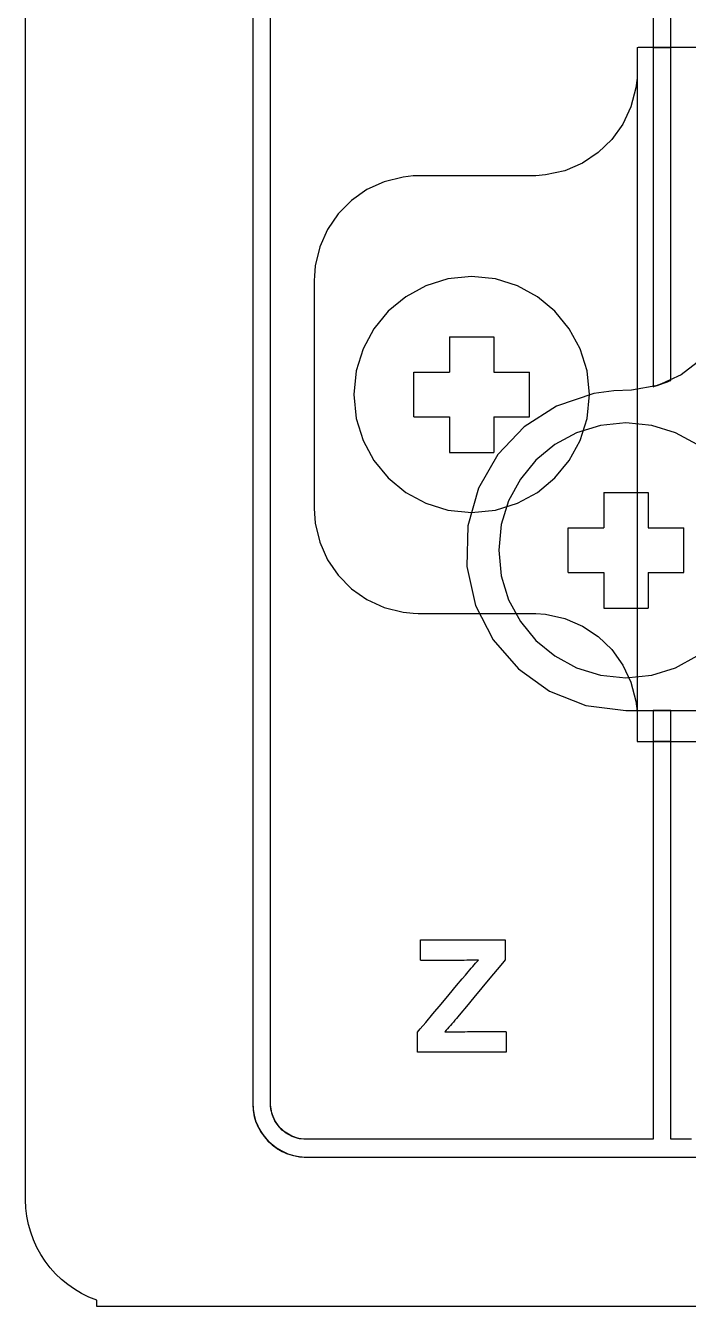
# Model space of a CAD drawing. Extents: x 1 to 47.7, y 0.2 to 33.4.
# Drawn here: x 26 to 26.745, y 10.224 to 11.663 of the extents above; entities that cross this region are included whole.
import ezdxf

# ---------------------------------------------------------------- set-up
doc = ezdxf.new("R2010")
doc.units = 0
doc.header["$MEASUREMENT"] = 0
for name, color, linetype in [('1_1__SCREW_TERMINAL_BLOCK_', 7, 'CONTINUOUS'), ('1_2__SCREW_TERMINAL_BLOCK_', 7, 'CONTINUOUS'), ('1_3__CONNECTORIZED_RELAY__', 7, 'CONTINUOUS'), ('1_4__CONNECTORIZED_RELAY__', 7, 'CONTINUOUS'), ('6_0____DWG', 7, 'CONTINUOUS')]:
    doc.layers.add(name, color=color, linetype=linetype)

msp = doc.modelspace()

# ---------------------------------------------------------------- linework, layer by layer
at = {"layer": '1_1__SCREW_TERMINAL_BLOCK_'}
for points in [[(26.2554, 11.6964), (26.2554, 11.6601), (26.2554, 11.6227), (26.2554, 11.5844), (26.2554, 11.5452), (26.2554, 11.4648), (26.2554, 11.3822), (26.2554, 11.214), (26.2554, 11.13), (26.2554, 11.0473), (26.2554, 10.9665), (26.2554, 10.9272), (26.2554, 10.8887), (26.2554, 10.8511), (26.2554, 10.8146), (26.2554, 10.7791), (26.2554, 10.745), (26.2554, 10.7121), (26.2554, 10.6807), (26.2554, 10.6509), (26.2554, 10.6227), (26.2554, 10.5963), (26.2554, 10.5718), (26.2554, 10.5492), (26.2554, 10.5287), (26.2554, 10.5103), (26.2554, 10.4943), (26.2554, 10.4806), (26.2554, 10.4695), (26.2554, 10.4609), (26.2554, 10.455), (26.2554, 10.452), (26.2554, 10.4507), (26.2559, 10.4439), (26.2571, 10.4372), (26.259, 10.4309), (26.2648, 10.4192), (26.273, 10.4091), (26.2831, 10.4009), (26.2948, 10.3951), (26.3011, 10.3932), (26.3077, 10.392), (26.3146, 10.3915), (26.3154, 10.3915), (26.3165, 10.3915), (26.319, 10.3915), (26.3229, 10.3915), (26.3282, 10.3915), (26.335, 10.3915), (26.3432, 10.3915), (26.3527, 10.3915), (26.3636, 10.3915), (26.3759, 10.3915), (26.3895, 10.3915), (26.4044, 10.3915), (26.4207, 10.3915), (26.4383, 10.3915), (26.4571, 10.3915), (26.4773, 10.3915), (26.4987, 10.3915), (26.5213, 10.3915), (26.5452, 10.3915), (26.5704, 10.3915), (26.5967, 10.3915), (26.6242, 10.3915), (26.653, 10.3915), (26.6829, 10.3915), (26.714, 10.3915), (26.7462, 10.3915)], [(26.7487, 10.4115), (26.7415, 10.4115), (26.7356, 10.4115), (26.731, 10.4115), (26.7278, 10.4115), (26.7259, 10.4115), (26.7254, 10.4115), (26.7254, 10.4117), (26.7254, 10.4128), (26.7254, 10.4146), (26.7254, 10.4171), (26.7254, 10.4244), (26.7254, 10.4343), (26.7254, 10.4466), (26.7254, 10.461), (26.7254, 10.4775), (26.7254, 10.4956), (26.7254, 10.5152), (26.7254, 10.536), (26.7254, 10.5579), (26.7254, 10.6037), (26.7254, 10.6972), (26.7254, 10.7196), (26.7254, 10.7411), (26.7254, 10.7616), (26.7254, 10.7807), (26.7254, 10.7983), (26.7254, 10.8141), (26.7254, 10.8279), (26.7254, 10.8394), (26.7254, 10.8485), (26.7254, 10.8548), (26.7254, 10.8568), (26.7254, 10.8581), (26.7254, 10.8586), (26.7241, 10.8586), (26.7211, 10.8586), (26.7173, 10.8586), (26.7092, 10.8586), (26.7065, 10.8586), (26.7054, 10.8586), (26.7054, 10.8582), (26.7054, 10.857), (26.7054, 10.855), (26.7054, 10.8523), (26.7054, 10.8448), (26.7054, 10.8346), (26.7054, 10.822), (26.7054, 10.8073), (26.7054, 10.7907), (26.7054, 10.7724), (26.7054, 10.7527), (26.7054, 10.7317), (26.7054, 10.7097), (26.7054, 10.687), (26.7054, 10.5934), (26.7054, 10.5481), (26.7054, 10.5266), (26.7054, 10.5063), (26.7054, 10.4873), (26.7054, 10.4699), (26.7054, 10.4543), (26.7054, 10.4408), (26.7054, 10.4296), (26.7054, 10.4208), (26.7054, 10.4148), (26.7054, 10.4129), (26.7054, 10.4118), (26.7049, 10.4115), (26.702, 10.4115), (26.6965, 10.4115), (26.6886, 10.4115), (26.6786, 10.4115), (26.6666, 10.4115), (26.6528, 10.4115), (26.6375, 10.4115), (26.6208, 10.4115), (26.6029, 10.4115), (26.5841, 10.4115), (26.5646, 10.4115), (26.483, 10.4115), (26.4431, 10.4115), (26.424, 10.4115), (26.4058, 10.4115), (26.3887, 10.4115), (26.3729, 10.4115), (26.3586, 10.4115), (26.346, 10.4115), (26.3353, 10.4115), (26.3266, 10.4115), (26.3203, 10.4115), (26.3165, 10.4115), (26.3151, 10.4115), (26.3128, 10.4116), (26.3083, 10.4121), (26.2998, 10.4146), (26.2922, 10.4189), (26.2858, 10.4246), (26.2807, 10.4316), (26.2772, 10.4396), (26.2755, 10.4484), (26.2754, 10.4507), (26.2754, 10.4517), (26.2754, 10.4541), (26.2754, 10.4594), (26.2754, 10.4673), (26.2754, 10.4779), (26.2754, 10.491), (26.2754, 10.5066), (26.2754, 10.5244), (26.2754, 10.5444), (26.2754, 10.5666), (26.2754, 10.5907), (26.2754, 10.6167), (26.2754, 10.6445), (26.2754, 10.674), (26.2754, 10.705), (26.2754, 10.7375), (26.2754, 10.7714), (26.2754, 10.8066), (26.2754, 10.8429), (26.2754, 10.8803), (26.2754, 10.9186), (26.2754, 10.9577), (26.2754, 11.0382), (26.2754, 11.1208), (26.2754, 11.289), (26.2754, 11.3729), (26.2754, 11.4557), (26.2754, 11.5364), (26.2754, 11.5757), (26.2754, 11.6143), (26.2754, 11.6518), (26.2754, 11.6884)], [(26.7054, 11.6642), (26.7054, 11.6537), (26.7054, 11.6457), (26.7054, 11.6428), (26.7054, 11.6406), (26.7054, 11.6392), (26.7054, 11.6386), (26.7054, 11.6386), (26.707, 11.6386), (26.71, 11.6386), (26.7182, 11.6386), (26.7219, 11.6386), (26.7245, 11.6386), (26.7254, 11.6389), (26.7254, 11.64), (26.7254, 11.642), (26.7254, 11.648), (26.7254, 11.6569), (26.7254, 11.6683)], [(26.7624, 11.6386), (26.7257, 11.6386), (26.7009, 11.6386), (26.6888, 11.6386), (26.6877, 11.6384), (26.6877, 11.6336), (26.6877, 11.6168), (26.6877, 11.6128), (26.6877, 11.6101), (26.6874, 11.6044), (26.6861, 11.5933), (26.6805, 11.5721), (26.6714, 11.5526), (26.659, 11.5353), (26.6437, 11.5206), (26.626, 11.5088), (26.6062, 11.5003), (26.5847, 11.4955), (26.5735, 11.4947), (26.5697, 11.4946), (26.5691, 11.4946), (26.5613, 11.4946), (26.5464, 11.4946), (26.5267, 11.4946), (26.4828, 11.4946), (26.4636, 11.4946), (26.4494, 11.4946), (26.4428, 11.4946), (26.4414, 11.4946), (26.4357, 11.4944), (26.4246, 11.4932), (26.4033, 11.4879), (26.3838, 11.479), (26.3664, 11.4668), (26.3515, 11.4517), (26.3395, 11.4342), (26.3308, 11.4146), (26.3257, 11.3932), (26.3247, 11.3821), (26.3246, 11.3768), (26.3246, 11.376), (26.3246, 11.3709), (26.3246, 11.3615), (26.3246, 11.3321), (26.3246, 11.2928), (26.3246, 11.2486), (26.3246, 11.2044), (26.3246, 11.1651), (26.3246, 11.1357), (26.3246, 11.1263), (26.3246, 11.1212), (26.3246, 11.1205), (26.3247, 11.1151), (26.3257, 11.104), (26.3308, 11.0826), (26.3395, 11.063), (26.3515, 11.0455), (26.3664, 11.0304), (26.3838, 11.0182), (26.4033, 11.0093), (26.4246, 11.004), (26.4357, 11.0028), (26.4414, 11.0026), (26.4428, 11.0026), (26.4494, 11.0026), (26.4636, 11.0026), (26.4828, 11.0026), (26.5267, 11.0026), (26.5464, 11.0026), (26.5613, 11.0026), (26.5691, 11.0026), (26.5697, 11.0026), (26.5735, 11.0026), (26.5847, 11.0017), (26.6062, 10.9969), (26.626, 10.9884), (26.6437, 10.9766), (26.659, 10.9619), (26.6714, 10.9446), (26.6805, 10.9252), (26.6861, 10.904), (26.6874, 10.8928), (26.6877, 10.8871), (26.6877, 10.8844), (26.6877, 10.8804), (26.6877, 10.8636), (26.6877, 10.8588), (26.6888, 10.8586), (26.7009, 10.8586), (26.7257, 10.8586), (26.7624, 10.8586)], [(26.6877, 11.6386), (26.6877, 10.8586)], [(26.4765, 11.3137), (26.5264, 11.3137)], [(26.4765, 11.3137), (26.4765, 11.2738)], [(26.5264, 11.3137), (26.5264, 11.2738)], [(26.4364, 11.2235), (26.4364, 11.2738)], [(26.4364, 11.2738), (26.4765, 11.2738)], [(26.5264, 11.2738), (26.5666, 11.2738)], [(26.5666, 11.2235), (26.5666, 11.2738)], [(26.4364, 11.2235), (26.4765, 11.2235)], [(26.4765, 11.2235), (26.4765, 11.1835)], [(26.5264, 11.2235), (26.5666, 11.2235)], [(26.5264, 11.2235), (26.5264, 11.1835)], [(26.4765, 11.1835), (26.5264, 11.1835)]]:
    msp.add_lwpolyline(points, dxfattribs=at)
for points in [[(26.6339, 11.2486), (26.6312, 11.2753), (26.6235, 11.3001), (26.6113, 11.3227), (26.5952, 11.3423), (26.5756, 11.3585), (26.5531, 11.3708), (26.5282, 11.3786), (26.5015, 11.3813), (26.4748, 11.3786), (26.4499, 11.3708), (26.4274, 11.3585), (26.4078, 11.3423), (26.3916, 11.3227), (26.3794, 11.3001), (26.3717, 11.2753), (26.369, 11.2486), (26.3717, 11.2219), (26.3794, 11.1971), (26.3916, 11.1746), (26.4078, 11.1549), (26.4274, 11.1387), (26.4499, 11.1264), (26.4748, 11.1187), (26.5015, 11.116), (26.5282, 11.1187), (26.5531, 11.1264), (26.5756, 11.1387), (26.5952, 11.1549), (26.6113, 11.1746), (26.6235, 11.1971), (26.6312, 11.2219)], [(26.4405, 10.5094), (26.4405, 10.5102), (26.4405, 10.5124), (26.4405, 10.5155), (26.4405, 10.5192), (26.4405, 10.523), (26.4405, 10.5266), (26.4405, 10.5295), (26.4405, 10.5313), (26.4407, 10.532), (26.4437, 10.5356), (26.4498, 10.5428), (26.4579, 10.5524), (26.4671, 10.5634), (26.4763, 10.5744), (26.4846, 10.5843), (26.491, 10.5919), (26.4945, 10.5961), (26.4959, 10.5978), (26.4977, 10.5999), (26.4994, 10.6019), (26.5011, 10.6039), (26.5027, 10.6058), (26.5044, 10.6076), (26.506, 10.6094), (26.5075, 10.6111), (26.5091, 10.6127), (26.5071, 10.6129), (26.5045, 10.6128), (26.5017, 10.6128), (26.4989, 10.6127), (26.496, 10.6127), (26.4929, 10.6126), (26.4898, 10.6126), (26.4866, 10.6126), (26.4837, 10.6126), (26.4819, 10.6126), (26.4777, 10.6126), (26.472, 10.6126), (26.4654, 10.6126), (26.4586, 10.6126), (26.4525, 10.6126), (26.4475, 10.6126), (26.4446, 10.6126), (26.4441, 10.6128), (26.4441, 10.6143), (26.4441, 10.617), (26.4441, 10.6205), (26.4441, 10.6244), (26.4441, 10.6283), (26.4441, 10.6318), (26.4441, 10.6343), (26.4441, 10.6356), (26.446, 10.6357), (26.4537, 10.6357), (26.4661, 10.6357), (26.4813, 10.6357), (26.4975, 10.6357), (26.5132, 10.6357), (26.5265, 10.6357), (26.5358, 10.6357), (26.5393, 10.6357), (26.5393, 10.6349), (26.5393, 10.6327), (26.5393, 10.6296), (26.5393, 10.6259), (26.5393, 10.6221), (26.5393, 10.6185), (26.5393, 10.6156), (26.5393, 10.6138), (26.5391, 10.6132), (26.5361, 10.6096), (26.5301, 10.6023), (26.5221, 10.5927), (26.513, 10.5817), (26.5039, 10.5707), (26.4957, 10.5608), (26.4893, 10.5532), (26.4859, 10.549), (26.4845, 10.5473), (26.4827, 10.5452), (26.481, 10.5432), (26.4793, 10.5412), (26.4776, 10.5393), (26.476, 10.5375), (26.4744, 10.5357), (26.4728, 10.534), (26.4712, 10.5323), (26.4732, 10.5322), (26.4759, 10.5322), (26.4786, 10.5323), (26.4815, 10.5323), (26.4844, 10.5324), (26.4875, 10.5324), (26.4906, 10.5324), (26.4938, 10.5324), (26.4967, 10.5325), (26.4987, 10.5325), (26.5033, 10.5325), (26.5096, 10.5325), (26.5169, 10.5325), (26.5243, 10.5325), (26.5311, 10.5325), (26.5365, 10.5325), (26.5397, 10.5325), (26.5402, 10.5323), (26.5402, 10.5308), (26.5402, 10.5281), (26.5402, 10.5245), (26.5402, 10.5206), (26.5402, 10.5167), (26.5402, 10.5133), (26.5402, 10.5107), (26.5402, 10.5094), (26.5383, 10.5094), (26.5302, 10.5094), (26.5172, 10.5094), (26.5013, 10.5094), (26.4843, 10.5094), (26.4678, 10.5094), (26.4539, 10.5094), (26.4442, 10.5094)]]:
    msp.add_lwpolyline(points, close=True, dxfattribs=at)
at = {"layer": '1_2__SCREW_TERMINAL_BLOCK_'}
for points in [[(26.2554, 11.6964), (26.2554, 11.6601), (26.2554, 11.6227), (26.2554, 11.5844), (26.2554, 11.5452), (26.2554, 11.4648), (26.2554, 11.3822), (26.2554, 11.214), (26.2554, 11.13), (26.2554, 11.0473), (26.2554, 10.9665), (26.2554, 10.9272), (26.2554, 10.8887), (26.2554, 10.8511), (26.2554, 10.8146), (26.2554, 10.7791), (26.2554, 10.745), (26.2554, 10.7121), (26.2554, 10.6807), (26.2554, 10.6509), (26.2554, 10.6227), (26.2554, 10.5963), (26.2554, 10.5718), (26.2554, 10.5492), (26.2554, 10.5287), (26.2554, 10.5103), (26.2554, 10.4943), (26.2554, 10.4806), (26.2554, 10.4695), (26.2554, 10.4609), (26.2554, 10.455), (26.2554, 10.452), (26.2554, 10.4507), (26.2559, 10.4439), (26.2571, 10.4372), (26.259, 10.4309), (26.2648, 10.4192), (26.273, 10.4091), (26.2831, 10.4009), (26.2948, 10.3951), (26.3011, 10.3932), (26.3077, 10.392), (26.3146, 10.3915), (26.3154, 10.3915), (26.3165, 10.3915), (26.319, 10.3915), (26.3229, 10.3915), (26.3282, 10.3915), (26.335, 10.3915), (26.3432, 10.3915), (26.3527, 10.3915), (26.3636, 10.3915), (26.3759, 10.3915), (26.3895, 10.3915), (26.4044, 10.3915), (26.4207, 10.3915), (26.4383, 10.3915), (26.4571, 10.3915), (26.4773, 10.3915), (26.4987, 10.3915), (26.5213, 10.3915), (26.5452, 10.3915), (26.5704, 10.3915), (26.5967, 10.3915), (26.6242, 10.3915), (26.653, 10.3915), (26.6829, 10.3915), (26.714, 10.3915), (26.7462, 10.3915)], [(26.7487, 10.4115), (26.7415, 10.4115), (26.7356, 10.4115), (26.731, 10.4115), (26.7278, 10.4115), (26.7259, 10.4115), (26.7254, 10.4115), (26.7254, 10.4117), (26.7254, 10.4128), (26.7254, 10.4146), (26.7254, 10.4171), (26.7254, 10.4244), (26.7254, 10.4343), (26.7254, 10.4466), (26.7254, 10.461), (26.7254, 10.4775), (26.7254, 10.4956), (26.7254, 10.5152), (26.7254, 10.536), (26.7254, 10.5579), (26.7254, 10.6037), (26.7254, 10.6972), (26.7254, 10.7196), (26.7254, 10.7411), (26.7254, 10.7616), (26.7254, 10.7807), (26.7254, 10.7983), (26.7254, 10.8141), (26.7254, 10.8279), (26.7254, 10.8394), (26.7254, 10.8485), (26.7254, 10.8548), (26.7254, 10.8568), (26.7254, 10.8581), (26.7254, 10.8586), (26.7241, 10.8586), (26.7211, 10.8586), (26.7173, 10.8586), (26.7092, 10.8586), (26.7065, 10.8586), (26.7054, 10.8586), (26.7054, 10.8582), (26.7054, 10.857), (26.7054, 10.855), (26.7054, 10.8523), (26.7054, 10.8448), (26.7054, 10.8346), (26.7054, 10.822), (26.7054, 10.8073), (26.7054, 10.7907), (26.7054, 10.7724), (26.7054, 10.7527), (26.7054, 10.7317), (26.7054, 10.7097), (26.7054, 10.687), (26.7054, 10.5934), (26.7054, 10.5481), (26.7054, 10.5266), (26.7054, 10.5063), (26.7054, 10.4873), (26.7054, 10.4699), (26.7054, 10.4543), (26.7054, 10.4408), (26.7054, 10.4296), (26.7054, 10.4208), (26.7054, 10.4148), (26.7054, 10.4129), (26.7054, 10.4118), (26.7049, 10.4115), (26.702, 10.4115), (26.6965, 10.4115), (26.6886, 10.4115), (26.6786, 10.4115), (26.6666, 10.4115), (26.6528, 10.4115), (26.6375, 10.4115), (26.6208, 10.4115), (26.6029, 10.4115), (26.5841, 10.4115), (26.5646, 10.4115), (26.483, 10.4115), (26.4431, 10.4115), (26.424, 10.4115), (26.4058, 10.4115), (26.3887, 10.4115), (26.3729, 10.4115), (26.3586, 10.4115), (26.346, 10.4115), (26.3353, 10.4115), (26.3266, 10.4115), (26.3203, 10.4115), (26.3165, 10.4115), (26.3151, 10.4115), (26.3128, 10.4116), (26.3083, 10.4121), (26.2998, 10.4146), (26.2922, 10.4189), (26.2858, 10.4246), (26.2807, 10.4316), (26.2772, 10.4396), (26.2755, 10.4484), (26.2754, 10.4507), (26.2754, 10.4517), (26.2754, 10.4541), (26.2754, 10.4594), (26.2754, 10.4673), (26.2754, 10.4779), (26.2754, 10.491), (26.2754, 10.5066), (26.2754, 10.5244), (26.2754, 10.5444), (26.2754, 10.5666), (26.2754, 10.5907), (26.2754, 10.6167), (26.2754, 10.6445), (26.2754, 10.674), (26.2754, 10.705), (26.2754, 10.7375), (26.2754, 10.7714), (26.2754, 10.8066), (26.2754, 10.8429), (26.2754, 10.8803), (26.2754, 10.9186), (26.2754, 10.9577), (26.2754, 11.0382), (26.2754, 11.1208), (26.2754, 11.289), (26.2754, 11.3729), (26.2754, 11.4557), (26.2754, 11.5364), (26.2754, 11.5757), (26.2754, 11.6143), (26.2754, 11.6518), (26.2754, 11.6884)], [(26.7054, 11.6642), (26.7054, 11.6537), (26.7054, 11.6457), (26.7054, 11.6428), (26.7054, 11.6406), (26.7054, 11.6392), (26.7054, 11.6386), (26.7054, 11.6386), (26.707, 11.6386), (26.71, 11.6386), (26.7182, 11.6386), (26.7219, 11.6386), (26.7245, 11.6386), (26.7254, 11.6389), (26.7254, 11.64), (26.7254, 11.642), (26.7254, 11.648), (26.7254, 11.6569), (26.7254, 11.6683)], [(26.7624, 11.6386), (26.7257, 11.6386), (26.7009, 11.6386), (26.6888, 11.6386), (26.6877, 11.6384), (26.6877, 11.6336), (26.6877, 11.6168), (26.6877, 11.6128), (26.6877, 11.6101), (26.6874, 11.6044), (26.6861, 11.5933), (26.6805, 11.5721), (26.6714, 11.5526), (26.659, 11.5353), (26.6437, 11.5206), (26.626, 11.5088), (26.6062, 11.5003), (26.5847, 11.4955), (26.5735, 11.4947), (26.5697, 11.4946), (26.5691, 11.4946), (26.5613, 11.4946), (26.5464, 11.4946), (26.5267, 11.4946), (26.4828, 11.4946), (26.4636, 11.4946), (26.4494, 11.4946), (26.4428, 11.4946), (26.4414, 11.4946), (26.4357, 11.4944), (26.4246, 11.4932), (26.4033, 11.4879), (26.3838, 11.479), (26.3664, 11.4668), (26.3515, 11.4517), (26.3395, 11.4342), (26.3308, 11.4146), (26.3257, 11.3932), (26.3247, 11.3821), (26.3246, 11.3768), (26.3246, 11.376), (26.3246, 11.3709), (26.3246, 11.3615), (26.3246, 11.3321), (26.3246, 11.2928), (26.3246, 11.2486), (26.3246, 11.2044), (26.3246, 11.1651), (26.3246, 11.1357), (26.3246, 11.1263), (26.3246, 11.1212), (26.3246, 11.1205), (26.3247, 11.1151), (26.3257, 11.104), (26.3308, 11.0826), (26.3395, 11.063), (26.3515, 11.0455), (26.3664, 11.0304), (26.3838, 11.0182), (26.4033, 11.0093), (26.4246, 11.004), (26.4357, 11.0028), (26.4414, 11.0026), (26.4428, 11.0026), (26.4494, 11.0026), (26.4636, 11.0026), (26.4828, 11.0026), (26.5267, 11.0026), (26.5464, 11.0026), (26.5613, 11.0026), (26.5691, 11.0026), (26.5697, 11.0026), (26.5735, 11.0026), (26.5847, 11.0017), (26.6062, 10.9969), (26.626, 10.9884), (26.6437, 10.9766), (26.659, 10.9619), (26.6714, 10.9446), (26.6805, 10.9252), (26.6861, 10.904), (26.6874, 10.8928), (26.6877, 10.8871), (26.6877, 10.8844), (26.6877, 10.8804), (26.6877, 10.8636), (26.6877, 10.8588), (26.6888, 10.8586), (26.7009, 10.8586), (26.7257, 10.8586), (26.7624, 10.8586)], [(26.6877, 11.6386), (26.6877, 10.8586)], [(26.4765, 11.3137), (26.5264, 11.3137)], [(26.4765, 11.3137), (26.4765, 11.2738)], [(26.5264, 11.3137), (26.5264, 11.2738)], [(26.4364, 11.2235), (26.4364, 11.2738)], [(26.4364, 11.2738), (26.4765, 11.2738)], [(26.5264, 11.2738), (26.5666, 11.2738)], [(26.5666, 11.2235), (26.5666, 11.2738)], [(26.4364, 11.2235), (26.4765, 11.2235)], [(26.4765, 11.2235), (26.4765, 11.1835)], [(26.5264, 11.2235), (26.5666, 11.2235)], [(26.5264, 11.2235), (26.5264, 11.1835)], [(26.4765, 11.1835), (26.5264, 11.1835)]]:
    msp.add_lwpolyline(points, dxfattribs=at)
for points in [[(26.6339, 11.2486), (26.6312, 11.2753), (26.6235, 11.3001), (26.6113, 11.3227), (26.5952, 11.3423), (26.5756, 11.3585), (26.5531, 11.3708), (26.5282, 11.3786), (26.5015, 11.3813), (26.4748, 11.3786), (26.4499, 11.3708), (26.4274, 11.3585), (26.4078, 11.3423), (26.3916, 11.3227), (26.3794, 11.3001), (26.3717, 11.2753), (26.369, 11.2486), (26.3717, 11.2219), (26.3794, 11.1971), (26.3916, 11.1746), (26.4078, 11.1549), (26.4274, 11.1387), (26.4499, 11.1264), (26.4748, 11.1187), (26.5015, 11.116), (26.5282, 11.1187), (26.5531, 11.1264), (26.5756, 11.1387), (26.5952, 11.1549), (26.6113, 11.1746), (26.6235, 11.1971), (26.6312, 11.2219)], [(26.4405, 10.5094), (26.4405, 10.5102), (26.4405, 10.5124), (26.4405, 10.5155), (26.4405, 10.5192), (26.4405, 10.523), (26.4405, 10.5266), (26.4405, 10.5295), (26.4405, 10.5313), (26.4407, 10.532), (26.4437, 10.5356), (26.4498, 10.5428), (26.4579, 10.5524), (26.4671, 10.5634), (26.4763, 10.5744), (26.4846, 10.5843), (26.491, 10.5919), (26.4945, 10.5961), (26.4959, 10.5978), (26.4977, 10.5999), (26.4994, 10.6019), (26.5011, 10.6039), (26.5027, 10.6058), (26.5044, 10.6076), (26.506, 10.6094), (26.5075, 10.6111), (26.5091, 10.6127), (26.5071, 10.6129), (26.5045, 10.6128), (26.5017, 10.6128), (26.4989, 10.6127), (26.496, 10.6127), (26.4929, 10.6126), (26.4898, 10.6126), (26.4866, 10.6126), (26.4837, 10.6126), (26.4819, 10.6126), (26.4777, 10.6126), (26.472, 10.6126), (26.4654, 10.6126), (26.4586, 10.6126), (26.4525, 10.6126), (26.4475, 10.6126), (26.4446, 10.6126), (26.4441, 10.6128), (26.4441, 10.6143), (26.4441, 10.617), (26.4441, 10.6205), (26.4441, 10.6244), (26.4441, 10.6283), (26.4441, 10.6318), (26.4441, 10.6343), (26.4441, 10.6356), (26.446, 10.6357), (26.4537, 10.6357), (26.4661, 10.6357), (26.4813, 10.6357), (26.4975, 10.6357), (26.5132, 10.6357), (26.5265, 10.6357), (26.5358, 10.6357), (26.5393, 10.6357), (26.5393, 10.6349), (26.5393, 10.6327), (26.5393, 10.6296), (26.5393, 10.6259), (26.5393, 10.6221), (26.5393, 10.6185), (26.5393, 10.6156), (26.5393, 10.6138), (26.5391, 10.6132), (26.5361, 10.6096), (26.5301, 10.6023), (26.5221, 10.5927), (26.513, 10.5817), (26.5039, 10.5707), (26.4957, 10.5608), (26.4893, 10.5532), (26.4859, 10.549), (26.4845, 10.5473), (26.4827, 10.5452), (26.481, 10.5432), (26.4793, 10.5412), (26.4776, 10.5393), (26.476, 10.5375), (26.4744, 10.5357), (26.4728, 10.534), (26.4712, 10.5323), (26.4732, 10.5322), (26.4759, 10.5322), (26.4786, 10.5323), (26.4815, 10.5323), (26.4844, 10.5324), (26.4875, 10.5324), (26.4906, 10.5324), (26.4938, 10.5324), (26.4967, 10.5325), (26.4987, 10.5325), (26.5033, 10.5325), (26.5096, 10.5325), (26.5169, 10.5325), (26.5243, 10.5325), (26.5311, 10.5325), (26.5365, 10.5325), (26.5397, 10.5325), (26.5402, 10.5323), (26.5402, 10.5308), (26.5402, 10.5281), (26.5402, 10.5245), (26.5402, 10.5206), (26.5402, 10.5167), (26.5402, 10.5133), (26.5402, 10.5107), (26.5402, 10.5094), (26.5383, 10.5094), (26.5302, 10.5094), (26.5172, 10.5094), (26.5013, 10.5094), (26.4843, 10.5094), (26.4678, 10.5094), (26.4539, 10.5094), (26.4442, 10.5094)]]:
    msp.add_lwpolyline(points, close=True, dxfattribs=at)
at = {"layer": '1_3__CONNECTORIZED_RELAY__'}
for points in [[(26.7054, 11.7232), (26.7054, 11.6549), (26.7054, 11.587), (26.7054, 11.5213), (26.7054, 11.4897), (26.7054, 11.4593), (26.7054, 11.4302), (26.7054, 11.4026), (26.7054, 11.3769), (26.7054, 11.353), (26.7054, 11.3314), (26.7054, 11.3121), (26.7054, 11.2954), (26.7054, 11.2814), (26.7054, 11.2704), (26.7054, 11.2661), (26.7054, 11.2627), (26.7054, 11.26), (26.7054, 11.2583), (26.7054, 11.2573), (26.7056, 11.2574), (26.707, 11.2579), (26.7092, 11.2587), (26.7154, 11.2609), (26.7215, 11.2631), (26.7238, 11.264), (26.7252, 11.2644), (26.7254, 11.2645), (26.7254, 11.2655), (26.7254, 11.2672), (26.7254, 11.2698), (26.7254, 11.2733), (26.7254, 11.2775), (26.7254, 11.2884), (26.7254, 11.3022), (26.7254, 11.3188), (26.7254, 11.3379), (26.7254, 11.3594), (26.7254, 11.383), (26.7254, 11.4086), (26.7254, 11.4359), (26.7254, 11.4647), (26.7254, 11.4949), (26.7254, 11.5262), (26.7254, 11.5914), (26.7254, 11.6586), (26.7254, 11.7263)], [(26.2554, 11.6924), (26.2554, 11.656), (26.2554, 11.6185), (26.2554, 11.5801), (26.2554, 11.5008), (26.2554, 11.4191), (26.2554, 11.3357), (26.2554, 11.2515), (26.2554, 11.1672), (26.2554, 11.0838), (26.2554, 11.0021), (26.2554, 10.9229), (26.2554, 10.8845), (26.2554, 10.847), (26.2554, 10.8106), (26.2554, 10.7753), (26.2554, 10.7412), (26.2554, 10.7086), (26.2554, 10.6773), (26.2554, 10.6477), (26.2554, 10.6197), (26.2554, 10.5935), (26.2554, 10.5691), (26.2554, 10.5468), (26.2554, 10.5265), (26.2554, 10.5084), (26.2554, 10.4927), (26.2554, 10.4793), (26.2554, 10.4684), (26.2554, 10.4601), (26.2554, 10.4545), (26.2554, 10.4518), (26.2557, 10.4454), (26.2568, 10.4387), (26.2585, 10.4323), (26.2641, 10.4204), (26.272, 10.4101), (26.2819, 10.4017), (26.2934, 10.3956), (26.2997, 10.3936), (26.3063, 10.3922), (26.3131, 10.3915), (26.3148, 10.3915), (26.3157, 10.3915), (26.3174, 10.3915), (26.3205, 10.3915), (26.3251, 10.3915), (26.3311, 10.3915), (26.3385, 10.3915), (26.3472, 10.3915), (26.3574, 10.3915), (26.3689, 10.3915), (26.3818, 10.3915), (26.396, 10.3915), (26.4115, 10.3915), (26.4283, 10.3915), (26.4465, 10.3915), (26.4659, 10.3915), (26.4866, 10.3915), (26.5086, 10.3915), (26.5318, 10.3915), (26.5562, 10.3915), (26.5819, 10.3915), (26.6088, 10.3915), (26.6369, 10.3915), (26.6661, 10.3915), (26.6966, 10.3915), (26.7281, 10.3915), (26.7609, 10.3915)], [(26.7488, 10.4115), (26.743, 10.4115), (26.7381, 10.4115), (26.734, 10.4115), (26.7306, 10.4115), (26.7281, 10.4115), (26.7264, 10.4115), (26.7255, 10.4115), (26.7254, 10.4117), (26.7254, 10.4136), (26.7254, 10.4176), (26.7254, 10.4234), (26.7254, 10.431), (26.7254, 10.4402), (26.7254, 10.4509), (26.7254, 10.4631), (26.7254, 10.4765), (26.7254, 10.4911), (26.7254, 10.5067), (26.7254, 10.5233), (26.7254, 10.5587), (26.7254, 10.5964), (26.7254, 10.675), (26.7254, 10.714), (26.7254, 10.7514), (26.7254, 10.7865), (26.7254, 10.8028), (26.7254, 10.8181), (26.7254, 10.8324), (26.7254, 10.8455), (26.7254, 10.8572), (26.7254, 10.8675), (26.7254, 10.8763), (26.7254, 10.8834), (26.7254, 10.8887), (26.7254, 10.8921), (26.7254, 10.8934), (26.7253, 10.8934), (26.725, 10.8934), (26.7235, 10.8934), (26.7182, 10.8934), (26.7117, 10.8934), (26.7067, 10.8934), (26.7055, 10.8934), (26.7054, 10.8934), (26.7054, 10.8917), (26.7054, 10.888), (26.7054, 10.8825), (26.7054, 10.8751), (26.7054, 10.8662), (26.7054, 10.8556), (26.7054, 10.8437), (26.7054, 10.8304), (26.7054, 10.816), (26.7054, 10.8005), (26.7054, 10.7841), (26.7054, 10.7668), (26.7054, 10.7303), (26.7054, 10.6918), (26.7054, 10.6525), (26.7054, 10.6131), (26.7054, 10.5746), (26.7054, 10.5381), (26.7054, 10.5208), (26.7054, 10.5044), (26.7054, 10.4889), (26.7054, 10.4745), (26.7054, 10.4612), (26.7054, 10.4493), (26.7054, 10.4388), (26.7054, 10.4298), (26.7054, 10.4224), (26.7054, 10.4169), (26.7054, 10.4132), (26.7054, 10.4116), (26.7049, 10.4115), (26.7029, 10.4115), (26.6993, 10.4115), (26.6941, 10.4115), (26.6876, 10.4115), (26.6798, 10.4115), (26.6708, 10.4115), (26.6607, 10.4115), (26.6495, 10.4115), (26.6375, 10.4115), (26.611, 10.4115), (26.582, 10.4115), (26.5512, 10.4115), (26.5195, 10.4115), (26.4562, 10.4115), (26.4261, 10.4115), (26.3981, 10.4115), (26.3851, 10.4115), (26.3729, 10.4115), (26.3616, 10.4115), (26.3514, 10.4115), (26.3422, 10.4115), (26.3342, 10.4115), (26.3275, 10.4115), (26.3221, 10.4115), (26.3183, 10.4115), (26.316, 10.4115), (26.3151, 10.4115), (26.3133, 10.4115), (26.3064, 10.4125), (26.2998, 10.4146), (26.2938, 10.4178), (26.2885, 10.4219), (26.2839, 10.4268), (26.2802, 10.4324), (26.2775, 10.4387), (26.2758, 10.4454), (26.2754, 10.4527), (26.2754, 10.4555), (26.2754, 10.4601), (26.2754, 10.4663), (26.2754, 10.4741), (26.2754, 10.4835), (26.2754, 10.4943), (26.2754, 10.5066), (26.2754, 10.5202), (26.2754, 10.5353), (26.2754, 10.5516), (26.2754, 10.5691), (26.2754, 10.5879), (26.2754, 10.6078), (26.2754, 10.6288), (26.2754, 10.6509), (26.2754, 10.674), (26.2754, 10.698), (26.2754, 10.7229), (26.2754, 10.7487), (26.2754, 10.7753), (26.2754, 10.8307), (26.2754, 10.8887), (26.2754, 10.949), (26.2754, 11.0111), (26.2754, 11.0747), (26.2754, 11.1393), (26.2754, 11.4007), (26.2754, 11.4648), (26.2754, 11.5276), (26.2754, 11.5887), (26.2754, 11.6477), (26.2754, 11.7043)], [(26.7598, 11.2886), (26.7372, 11.2709), (26.7107, 11.2589), (26.6812, 11.2536), (26.6612, 11.2529), (26.6387, 11.2498), (26.597, 11.2357), (26.5605, 11.2124), (26.5308, 11.1812), (26.5091, 11.1436), (26.4971, 11.101), (26.4959, 11.0552), (26.5059, 11.0116), (26.5257, 10.9729), (26.554, 10.9402), (26.5892, 10.9152), (26.63, 10.8991), (26.675, 10.8934), (26.675, 10.8934), (26.6779, 10.8934), (26.6866, 10.8934), (26.7006, 10.8934), (26.72, 10.8934), (26.7443, 10.8934), (26.7734, 10.8934)], [(26.7551, 11.1924), (26.7307, 11.2057), (26.7039, 11.214), (26.675, 11.217), (26.6462, 11.214), (26.6193, 11.2057), (26.595, 11.1924), (26.5738, 11.1749), (26.5563, 11.1536), (26.5431, 11.1293), (26.5348, 11.1024), (26.5319, 11.0736), (26.5348, 11.0447), (26.5431, 11.0178), (26.5563, 10.9934), (26.5738, 10.9722), (26.595, 10.9548), (26.6193, 10.9416), (26.6462, 10.9332), (26.675, 10.9303), (26.7039, 10.9332), (26.7307, 10.9416), (26.7551, 10.9548)], [(26.65, 11.1387), (26.65, 11.0988)], [(26.65, 11.1387), (26.7, 11.1387)], [(26.7, 11.1387), (26.7, 11.0988)], [(26.6099, 11.0485), (26.6099, 11.0988)], [(26.6099, 11.0988), (26.65, 11.0988)], [(26.7, 11.0988), (26.7401, 11.0988)], [(26.7401, 11.0485), (26.7401, 11.0988)], [(26.6099, 11.0485), (26.65, 11.0485)], [(26.65, 11.0485), (26.65, 11.0085)], [(26.7, 11.0485), (26.7401, 11.0485)], [(26.7, 11.0485), (26.7, 11.0085)], [(26.65, 11.0085), (26.7, 11.0085)]]:
    msp.add_lwpolyline(points, dxfattribs=at)
msp.add_lwpolyline([(26.4405, 10.5094), (26.4405, 10.5102), (26.4405, 10.5124), (26.4405, 10.5155), (26.4405, 10.5192), (26.4405, 10.523), (26.4405, 10.5266), (26.4405, 10.5295), (26.4405, 10.5313), (26.4407, 10.532), (26.4437, 10.5356), (26.4498, 10.5428), (26.4579, 10.5524), (26.4671, 10.5634), (26.4763, 10.5744), (26.4846, 10.5843), (26.491, 10.5919), (26.4945, 10.5961), (26.4959, 10.5978), (26.4977, 10.5999), (26.4994, 10.6019), (26.5011, 10.6039), (26.5027, 10.6058), (26.5044, 10.6076), (26.506, 10.6094), (26.5075, 10.6111), (26.5091, 10.6127), (26.5071, 10.6129), (26.5045, 10.6128), (26.5017, 10.6128), (26.4989, 10.6127), (26.496, 10.6127), (26.4929, 10.6126), (26.4898, 10.6126), (26.4866, 10.6126), (26.4837, 10.6126), (26.4819, 10.6126), (26.4777, 10.6126), (26.472, 10.6126), (26.4654, 10.6126), (26.4586, 10.6126), (26.4525, 10.6126), (26.4475, 10.6126), (26.4446, 10.6126), (26.4441, 10.6128), (26.4441, 10.6143), (26.4441, 10.617), (26.4441, 10.6205), (26.4441, 10.6244), (26.4441, 10.6283), (26.4441, 10.6318), (26.4441, 10.6343), (26.4441, 10.6356), (26.446, 10.6357), (26.4537, 10.6357), (26.4661, 10.6357), (26.4813, 10.6357), (26.4975, 10.6357), (26.5132, 10.6357), (26.5265, 10.6357), (26.5358, 10.6357), (26.5393, 10.6357), (26.5393, 10.6349), (26.5393, 10.6327), (26.5393, 10.6296), (26.5393, 10.6259), (26.5393, 10.6221), (26.5393, 10.6185), (26.5393, 10.6156), (26.5393, 10.6138), (26.5391, 10.6132), (26.5361, 10.6096), (26.5301, 10.6023), (26.5221, 10.5927), (26.513, 10.5817), (26.5039, 10.5707), (26.4957, 10.5608), (26.4893, 10.5532), (26.4859, 10.549), (26.4845, 10.5473), (26.4827, 10.5452), (26.481, 10.5432), (26.4793, 10.5412), (26.4776, 10.5393), (26.476, 10.5375), (26.4744, 10.5357), (26.4728, 10.534), (26.4712, 10.5323), (26.4732, 10.5322), (26.4759, 10.5322), (26.4786, 10.5323), (26.4815, 10.5323), (26.4844, 10.5324), (26.4875, 10.5324), (26.4906, 10.5324), (26.4938, 10.5324), (26.4967, 10.5325), (26.4987, 10.5325), (26.5033, 10.5325), (26.5096, 10.5325), (26.5169, 10.5325), (26.5243, 10.5325), (26.5311, 10.5325), (26.5365, 10.5325), (26.5397, 10.5325), (26.5402, 10.5323), (26.5402, 10.5308), (26.5402, 10.5281), (26.5402, 10.5245), (26.5402, 10.5206), (26.5402, 10.5167), (26.5402, 10.5133), (26.5402, 10.5107), (26.5402, 10.5094), (26.5383, 10.5094), (26.5302, 10.5094), (26.5172, 10.5094), (26.5013, 10.5094), (26.4843, 10.5094), (26.4678, 10.5094), (26.4539, 10.5094), (26.4442, 10.5094)], close=True, dxfattribs=at)
at = {"layer": '1_4__CONNECTORIZED_RELAY__'}
for points in [[(26.7054, 11.7377), (26.7054, 11.6475), (26.7054, 11.6026), (26.7054, 11.5585), (26.7054, 11.5156), (26.7054, 11.4743), (26.7054, 11.4353), (26.7054, 11.3988), (26.7054, 11.3818), (26.7054, 11.3655), (26.7054, 11.3502), (26.7054, 11.3358), (26.7054, 11.3224), (26.7054, 11.3102), (26.7054, 11.299), (26.7054, 11.289), (26.7054, 11.2803), (26.7054, 11.2729), (26.7054, 11.2669), (26.7054, 11.2622), (26.7054, 11.2591), (26.7054, 11.2575), (26.7054, 11.2574), (26.707, 11.2579), (26.7101, 11.259), (26.7142, 11.2605), (26.7223, 11.2634), (26.7248, 11.2643), (26.7253, 11.2645), (26.7254, 11.2645), (26.7254, 11.2656), (26.7254, 11.2682), (26.7254, 11.2723), (26.7254, 11.2779), (26.7254, 11.2848), (26.7254, 11.293), (26.7254, 11.3025), (26.7254, 11.3132), (26.7254, 11.325), (26.7254, 11.3379), (26.7254, 11.3518), (26.7254, 11.3668), (26.7254, 11.3826), (26.7254, 11.3992), (26.7254, 11.4349), (26.7254, 11.4732), (26.7254, 11.5138), (26.7254, 11.5561), (26.7254, 11.5997), (26.7254, 11.6441), (26.7254, 11.7336)], [(26.2554, 11.6692), (26.2554, 11.6311), (26.2554, 11.5919), (26.2554, 11.5518), (26.2554, 11.4693), (26.2554, 11.3845), (26.2554, 11.2983), (26.2554, 11.1254), (26.2554, 11.0404), (26.2554, 10.9577), (26.2554, 10.9175), (26.2554, 10.8782), (26.2554, 10.8398), (26.2554, 10.8026), (26.2554, 10.7666), (26.2554, 10.732), (26.2554, 10.6989), (26.2554, 10.6673), (26.2554, 10.6374), (26.2554, 10.6093), (26.2554, 10.5831), (26.2554, 10.559), (26.2554, 10.537), (26.2554, 10.5172), (26.2554, 10.4998), (26.2554, 10.4849), (26.2554, 10.4726), (26.2554, 10.463), (26.2554, 10.4562), (26.2554, 10.4539), (26.2554, 10.4524), (26.2557, 10.4457), (26.2567, 10.4389), (26.2585, 10.4323), (26.2611, 10.426), (26.2643, 10.4201), (26.2681, 10.4146), (26.2725, 10.4096), (26.2774, 10.4051), (26.2828, 10.4011), (26.2886, 10.3978), (26.2948, 10.3951), (26.3013, 10.3931), (26.3081, 10.3919), (26.3152, 10.3915), (26.3156, 10.3915), (26.3173, 10.3915), (26.3204, 10.3915), (26.3251, 10.3915), (26.3313, 10.3915), (26.3389, 10.3915), (26.348, 10.3915), (26.3586, 10.3915), (26.3706, 10.3915), (26.384, 10.3915), (26.3989, 10.3915), (26.4151, 10.3915), (26.4328, 10.3915), (26.4518, 10.3915), (26.4721, 10.3915), (26.4938, 10.3915), (26.5168, 10.3915), (26.5412, 10.3915), (26.5668, 10.3915), (26.5937, 10.3915), (26.6219, 10.3915), (26.6513, 10.3915), (26.682, 10.3915), (26.714, 10.3915), (26.7471, 10.3915)], [(26.7454, 10.4115), (26.7386, 10.4115), (26.7332, 10.4115), (26.7292, 10.4115), (26.7266, 10.4115), (26.7254, 10.4115), (26.7254, 10.4115), (26.7254, 10.4117), (26.7254, 10.4128), (26.7254, 10.4147), (26.7254, 10.4176), (26.7254, 10.4212), (26.7254, 10.4256), (26.7254, 10.4367), (26.7254, 10.4505), (26.7254, 10.4668), (26.7254, 10.4852), (26.7254, 10.5055), (26.7254, 10.5275), (26.7254, 10.5509), (26.7254, 10.5753), (26.7254, 10.6006), (26.7254, 10.6525), (26.7254, 10.7043), (26.7254, 10.7296), (26.7254, 10.754), (26.7254, 10.7774), (26.7254, 10.7994), (26.7254, 10.8197), (26.7254, 10.8382), (26.7254, 10.8544), (26.7254, 10.8682), (26.7254, 10.8793), (26.7254, 10.8837), (26.7254, 10.8874), (26.7254, 10.8902), (26.7254, 10.8921), (26.7254, 10.8932), (26.7254, 10.8934), (26.725, 10.8934), (26.7228, 10.8934), (26.7193, 10.8934), (26.7109, 10.8934), (26.7075, 10.8934), (26.7056, 10.8934), (26.7054, 10.893), (26.7054, 10.8917), (26.7054, 10.8894), (26.7054, 10.8864), (26.7054, 10.8825), (26.7054, 10.8778), (26.7054, 10.8724), (26.7054, 10.8596), (26.7054, 10.8441), (26.7054, 10.8264), (26.7054, 10.8067), (26.7054, 10.7853), (26.7054, 10.7624), (26.7054, 10.7383), (26.7054, 10.6876), (26.7054, 10.6355), (26.7054, 10.5841), (26.7054, 10.5594), (26.7054, 10.5356), (26.7054, 10.5131), (26.7054, 10.4921), (26.7054, 10.473), (26.7054, 10.456), (26.7054, 10.4413), (26.7054, 10.4292), (26.7054, 10.4242), (26.7054, 10.42), (26.7054, 10.4166), (26.7054, 10.4141), (26.7054, 10.4124), (26.7054, 10.4115), (26.7044, 10.4115), (26.7006, 10.4115), (26.6941, 10.4115), (26.6852, 10.4115), (26.6741, 10.4115), (26.661, 10.4115), (26.6462, 10.4115), (26.6297, 10.4115), (26.612, 10.4115), (26.5931, 10.4115), (26.5733, 10.4115), (26.5321, 10.4115), (26.4898, 10.4115), (26.4485, 10.4115), (26.4287, 10.4115), (26.4098, 10.4115), (26.392, 10.4115), (26.3755, 10.4115), (26.3605, 10.4115), (26.3473, 10.4115), (26.3361, 10.4115), (26.327, 10.4115), (26.3204, 10.4115), (26.3165, 10.4115), (26.3151, 10.4115), (26.3127, 10.4116), (26.3081, 10.4121), (26.2994, 10.4148), (26.2917, 10.4193), (26.2851, 10.4253), (26.2801, 10.4326), (26.2768, 10.441), (26.2754, 10.4502), (26.2754, 10.4528), (26.2754, 10.4546), (26.2754, 10.4571), (26.2754, 10.4644), (26.2754, 10.4744), (26.2754, 10.4872), (26.2754, 10.5025), (26.2754, 10.5202), (26.2754, 10.5404), (26.2754, 10.5627), (26.2754, 10.5872), (26.2754, 10.6137), (26.2754, 10.6421), (26.2754, 10.6723), (26.2754, 10.7041), (26.2754, 10.7375), (26.2754, 10.7724), (26.2754, 10.8086), (26.2754, 10.846), (26.2754, 10.8845), (26.2754, 10.924), (26.2754, 10.9643), (26.2754, 11.0473), (26.2754, 11.1323), (26.2754, 11.2187), (26.2754, 11.3915), (26.2754, 11.4761), (26.2754, 11.5584), (26.2754, 11.5983), (26.2754, 11.6373), (26.2754, 11.6753)], [(26.7598, 11.2886), (26.7372, 11.2709), (26.7107, 11.2589), (26.6812, 11.2536), (26.6612, 11.2529), (26.6387, 11.2498), (26.597, 11.2357), (26.5605, 11.2124), (26.5308, 11.1812), (26.5091, 11.1436), (26.4971, 11.101), (26.4959, 11.0552), (26.5059, 11.0116), (26.5257, 10.9729), (26.554, 10.9402), (26.5892, 10.9152), (26.63, 10.8991), (26.675, 10.8934), (26.675, 10.8934), (26.6779, 10.8934), (26.6866, 10.8934), (26.7006, 10.8934), (26.72, 10.8934), (26.7443, 10.8934), (26.7734, 10.8934)], [(26.7551, 11.1924), (26.7307, 11.2057), (26.7039, 11.214), (26.675, 11.217), (26.6462, 11.214), (26.6193, 11.2057), (26.595, 11.1924), (26.5738, 11.1749), (26.5563, 11.1536), (26.5431, 11.1293), (26.5348, 11.1024), (26.5319, 11.0736), (26.5348, 11.0447), (26.5431, 11.0178), (26.5563, 10.9934), (26.5738, 10.9722), (26.595, 10.9548), (26.6193, 10.9416), (26.6462, 10.9332), (26.675, 10.9303), (26.7039, 10.9332), (26.7307, 10.9416), (26.7551, 10.9548)], [(26.65, 11.1387), (26.65, 11.0988)], [(26.65, 11.1387), (26.7, 11.1387)], [(26.7, 11.1387), (26.7, 11.0988)], [(26.6099, 11.0485), (26.6099, 11.0988)], [(26.6099, 11.0988), (26.65, 11.0988)], [(26.7, 11.0988), (26.7401, 11.0988)], [(26.7401, 11.0485), (26.7401, 11.0988)], [(26.6099, 11.0485), (26.65, 11.0485)], [(26.65, 11.0485), (26.65, 11.0085)], [(26.7, 11.0485), (26.7401, 11.0485)], [(26.7, 11.0485), (26.7, 11.0085)], [(26.65, 11.0085), (26.7, 11.0085)]]:
    msp.add_lwpolyline(points, dxfattribs=at)
msp.add_lwpolyline([(26.4405, 10.5094), (26.4405, 10.5102), (26.4405, 10.5124), (26.4405, 10.5155), (26.4405, 10.5192), (26.4405, 10.523), (26.4405, 10.5266), (26.4405, 10.5295), (26.4405, 10.5313), (26.4407, 10.532), (26.4437, 10.5356), (26.4498, 10.5428), (26.4579, 10.5524), (26.4671, 10.5634), (26.4763, 10.5744), (26.4846, 10.5843), (26.491, 10.5919), (26.4945, 10.5961), (26.4959, 10.5978), (26.4977, 10.5999), (26.4994, 10.6019), (26.5011, 10.6039), (26.5027, 10.6058), (26.5044, 10.6076), (26.506, 10.6094), (26.5075, 10.6111), (26.5091, 10.6127), (26.5071, 10.6129), (26.5045, 10.6128), (26.5017, 10.6128), (26.4989, 10.6127), (26.496, 10.6127), (26.4929, 10.6126), (26.4898, 10.6126), (26.4866, 10.6126), (26.4837, 10.6126), (26.4819, 10.6126), (26.4777, 10.6126), (26.472, 10.6126), (26.4654, 10.6126), (26.4586, 10.6126), (26.4525, 10.6126), (26.4475, 10.6126), (26.4446, 10.6126), (26.4441, 10.6128), (26.4441, 10.6143), (26.4441, 10.617), (26.4441, 10.6205), (26.4441, 10.6244), (26.4441, 10.6283), (26.4441, 10.6318), (26.4441, 10.6343), (26.4441, 10.6356), (26.446, 10.6357), (26.4537, 10.6357), (26.4661, 10.6357), (26.4813, 10.6357), (26.4975, 10.6357), (26.5132, 10.6357), (26.5265, 10.6357), (26.5358, 10.6357), (26.5393, 10.6357), (26.5393, 10.6349), (26.5393, 10.6327), (26.5393, 10.6296), (26.5393, 10.6259), (26.5393, 10.6221), (26.5393, 10.6185), (26.5393, 10.6156), (26.5393, 10.6138), (26.5391, 10.6132), (26.5361, 10.6096), (26.5301, 10.6023), (26.5221, 10.5927), (26.513, 10.5817), (26.5039, 10.5707), (26.4957, 10.5608), (26.4893, 10.5532), (26.4859, 10.549), (26.4845, 10.5473), (26.4827, 10.5452), (26.481, 10.5432), (26.4793, 10.5412), (26.4776, 10.5393), (26.476, 10.5375), (26.4744, 10.5357), (26.4728, 10.534), (26.4712, 10.5323), (26.4732, 10.5322), (26.4759, 10.5322), (26.4786, 10.5323), (26.4815, 10.5323), (26.4844, 10.5324), (26.4875, 10.5324), (26.4906, 10.5324), (26.4938, 10.5324), (26.4967, 10.5325), (26.4987, 10.5325), (26.5033, 10.5325), (26.5096, 10.5325), (26.5169, 10.5325), (26.5243, 10.5325), (26.5311, 10.5325), (26.5365, 10.5325), (26.5397, 10.5325), (26.5402, 10.5323), (26.5402, 10.5308), (26.5402, 10.5281), (26.5402, 10.5245), (26.5402, 10.5206), (26.5402, 10.5167), (26.5402, 10.5133), (26.5402, 10.5107), (26.5402, 10.5094), (26.5383, 10.5094), (26.5302, 10.5094), (26.5172, 10.5094), (26.5013, 10.5094), (26.4843, 10.5094), (26.4678, 10.5094), (26.4539, 10.5094), (26.4442, 10.5094)], close=True, dxfattribs=at)
at = {"layer": '6_0____DWG'}
msp.add_lwpolyline([(26.766, 10.2236), (26.7254, 10.2236), (26.6859, 10.2236), (26.6477, 10.2236), (26.6107, 10.2236), (26.575, 10.2236), (26.5405, 10.2236), (26.5072, 10.2236), (26.4753, 10.2236), (26.4446, 10.2236), (26.4152, 10.2236), (26.3872, 10.2236), (26.3605, 10.2236), (26.3351, 10.2236), (26.311, 10.2236), (26.2883, 10.2236), (26.267, 10.2236), (26.2471, 10.2236), (26.2286, 10.2236), (26.2115, 10.2236), (26.1958, 10.2236), (26.1816, 10.2236), (26.1688, 10.2236), (26.1575, 10.2236), (26.1476, 10.2236), (26.1392, 10.2236), (26.1323, 10.2236), (26.1269, 10.2236), (26.1231, 10.2236), (26.1208, 10.2236), (26.12, 10.2236), (26.1195, 10.2236), (26.1183, 10.2236), (26.1163, 10.2236), (26.1137, 10.2236), (26.1073, 10.2236), (26.1, 10.2236), (26.0927, 10.2236), (26.0863, 10.2236), (26.0837, 10.2236), (26.0817, 10.2236), (26.0805, 10.2236), (26.08, 10.2236), (26.08, 10.2247), (26.08, 10.2271), (26.08, 10.2294), (26.08, 10.2305), (26.0712, 10.234), (26.0628, 10.2381), (26.0548, 10.2429), (26.0473, 10.2482), (26.0402, 10.254), (26.0336, 10.2603), (26.0276, 10.2671), (26.022, 10.2744), (26.0171, 10.282), (26.0127, 10.29), (26.0089, 10.2983), (26.0058, 10.3069), (26.0033, 10.3158), (26.0015, 10.3249), (26.0004, 10.3342), (26, 10.3436), (26, 10.3445), (26, 10.347), (26, 10.3513), (26, 10.3572), (26, 10.3647), (26, 10.3738), (26, 10.3844), (26, 10.3966), (26, 10.4103), (26, 10.4255), (26, 10.4422), (26, 10.4603), (26, 10.4798), (26, 10.5007), (26, 10.5229), (26, 10.5464), (26, 10.5713), (26, 10.5974), (26, 10.6247), (26, 10.6533), (26, 10.6831), (26, 10.714), (26, 10.746), (26, 10.7792), (26, 10.8134), (26, 10.8487), (26, 10.8851), (26, 10.9224), (26, 10.9607), (26, 10.9999), (26, 11.0401), (26, 11.0811), (26, 11.123), (26, 11.1658), (26, 11.2093), (26, 11.2537), (26, 11.2988), (26, 11.3446), (26, 11.3911), (26, 11.4383), (26, 11.4862), (26, 11.5347), (26, 11.5837), (26, 11.6334), (26, 11.7342)], dxfattribs=at)

doc.saveas('drawing.dxf')
